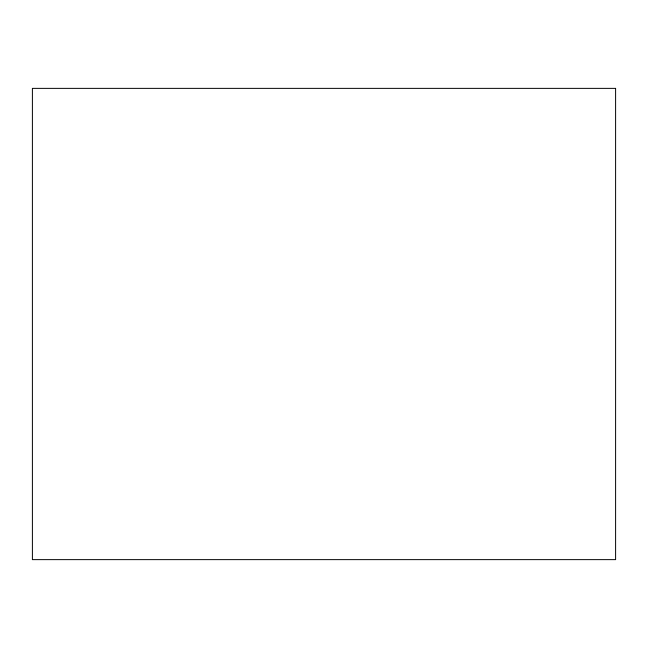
<?xml version="1.0" encoding="UTF-8"?>
<svg xmlns="http://www.w3.org/2000/svg" width="648" height="648" viewBox="0 0 648 648"><rect width="100%" height="100%" fill="white"/><g stroke="black" fill="none" stroke-linecap="round" stroke-linejoin="round"><path stroke-width="0.97" d="M615.6 88.371L32.4 88.371L32.4 559.629L615.6 559.629L615.6 88.371"/></g></svg>
